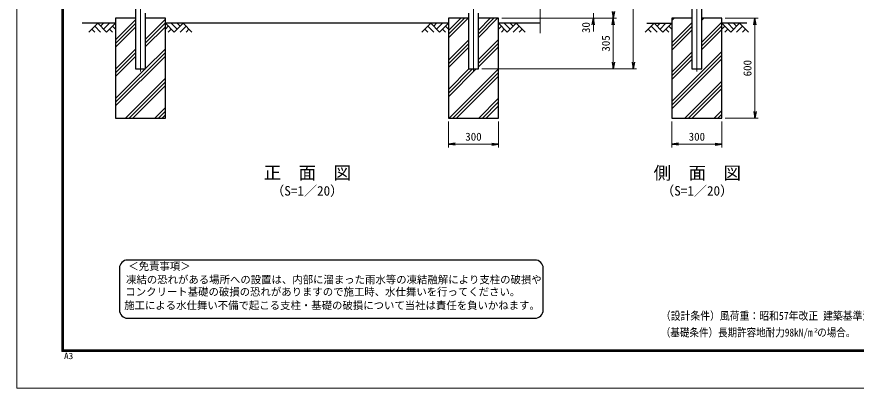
# Model space of a CAD drawing. Units: millimetres, scale not verified. Extents: x -5699 to 5699, y -3329 to 3329.
# Drawn here: x -5699 to -658, y -3329 to -1097 of the extents above; entities that cross this region are included whole.
import ezdxf
from ezdxf.enums import TextEntityAlignment as Align

# ---------------------------------------------------------------- set-up
doc = ezdxf.new("R2010")
doc.units = ezdxf.units.MM
doc.header["$LTSCALE"] = 20
doc.linetypes.add('USER3', pattern=[50.8, 31.75, -6.35, 6.35, -6.35])
doc.layers.add('0-0_24', color=7, linetype='Continuous')
for name, color, linetype, lineweight in [('0-6_23', 2, 'Continuous', 9), ('0-B_0', 7, 'Continuous', 25), ('0-C_D-STR1', 1, 'Continuous', 25), ('0-F_D-BMK', 2, 'USER3', 13), ('1-0_D-STR-DIM', 7, 'Continuous', 13), ('1-2_D-DCR-HCH', 7, 'Continuous', 13), ('1-3_D-STR4', 7, 'Continuous', 25), ('1-4_D-BGD', 7, 'Continuous', 25), ('1-6_D-TTL-TXT', 7, 'Continuous', 25)]:
    doc.layers.add(name, color=color, linetype=linetype, lineweight=lineweight)
doc.styles.add('ＭＳ ゴシック', font='')
doc.styles.get('ＭＳ ゴシック').set_extended_font_data('MS Gothic')

# ---------------------------------------------------------------- blocks, each defined once
blk = doc.blocks.new('_OPEN')
at = {"layer": '0-B_0'}
blk.add_line((-20, 3.33), (0, 0), dxfattribs=at)
blk.add_lwpolyline([(-20, -3.33), (0, 0), (-20, 0)], dxfattribs=at)

msp = doc.modelspace()

# ---------------------------------------------------------------- linework, layer by layer
at = {"layer": '0-6_23'}
for points in [[(-5698.58, 2610.62), (2701.42, 2610.62), (2701.42, -3329.38), (-5698.58, -3329.38)], [(-5428.58, 2390.62), (2431.42, 2390.62), (2431.42, -3109.38), (-5428.58, -3109.38)], [(-5426.08, 2388.12), (2428.92, 2388.12), (2428.92, -3106.88), (-5426.08, -3106.88)], [(-5423.58, 2385.62), (2426.42, 2385.62), (2426.42, -3104.38), (-5423.58, -3104.38)], [(-5421.08, 2383.12), (2423.92, 2383.12), (2423.92, -3101.88), (-5421.08, -3101.88)], [(-5418.58, 2380.62), (2421.42, 2380.62), (2421.42, -3099.38), (-5418.58, -3099.38)]]:
    msp.add_lwpolyline(points, close=True, dxfattribs=at)
at = {"layer": '0-C_D-STR1'}
for points in [[(-4986.73, 1410.59), (-4986.73, -1410.41), (-4926.23, -1410.41), (-4926.23, -1075.41)], [(-1645.23, 1410.59), (-1645.23, -1410.41), (-1584.73, -1410.41), (-1584.73, 1410.59)], [(-2986.73, -1075.41), (-2986.73, -1410.41), (-2926.23, -1410.41), (-2926.23, -1075.41)]]:
    msp.add_lwpolyline(points, dxfattribs=at)
at = {"layer": '0-F_D-BMK'}
for p, q in [((-4956.48, -1425.41), (-4956.48, 1434.59)), ((-2956.48, -1425.41), (-2956.48, 1434.59)), ((-1614.98, -1425.41), (-1614.98, 1434.59))]:
    msp.add_line(p, q, dxfattribs=at)
at = {"layer": '1-0_D-STR-DIM'}
for p, q in [((-1996.48, 1379.59), (-1996.48, -1370.41)), ((-2556.48, 133.94), (-2556.48, -1195.41)), ((-2786.48, -1105.41), (-2216.48, -1105.41)), ((-2786.48, -1105.41), (-2096.48, -1105.41)), ((-2786.48, -1105.41), (-2096.48, -1105.41)), ((-2236.48, -1075.41), (-2236.48, -1105.41)), ((-1444.98, -1105.41), (-1245.96, -1105.41)), ((-2236.48, -1145.41), (-2236.48, -1185.41)), ((-2116.48, -1145.41), (-2116.48, -1370.41)), ((-1265.96, -1665.41), (-1265.96, -1145.41)), ((-2906.23, -1410.41), (-1976.48, -1410.41)), ((-2906.23, -1410.41), (-2096.48, -1410.41)), ((-1444.98, -1705.41), (-1245.96, -1705.41)), ((-3106.48, -1725.41), (-3106.48, -1882.72)), ((-2806.48, -1725.41), (-2806.48, -1882.72)), ((-1764.98, -1725.41), (-1764.98, -1882.72)), ((-1464.98, -1725.41), (-1464.98, -1882.72)), ((-3066.48, -1862.72), (-2846.48, -1862.72)), ((-1724.98, -1862.72), (-1504.98, -1862.72))]:
    msp.add_line(p, q, dxfattribs=at)
at = {"layer": '1-2_D-DCR-HCH'}
for p, q in [((-3106.48, -1223.93), (-2987.95, -1105.41)), ((-3106.48, -1201.84), (-3010.05, -1105.41)), ((-3106.48, -1179.74), (-3032.15, -1105.41)), ((-2926.23, -1220.46), (-2811.17, -1105.41)), ((-2926.23, -1198.36), (-2833.27, -1105.41)), ((-2926.23, -1176.27), (-2855.37, -1105.41)), ((-1764.98, -1119.87), (-1750.51, -1105.41)), ((-1584.73, -1116.39), (-1573.74, -1105.41)), ((-5212.9, -1135.41), (-5266.11, -1188.62)), ((-5230.64, -1153.14), (-5195, -1188.62)), ((-5212.9, -1135.41), (-5159.69, -1188.62)), ((-5195.17, -1153.14), (-5177.43, -1135.41)), ((-5177.43, -1170.88), (-5141.95, -1135.41)), ((-5159.69, -1188.62), (-5106.48, -1135.41)), ((-5124.22, -1153.14), (-5106.48, -1170.8)), ((-5106.48, -1235.2), (-4986.73, -1115.45)), ((-5106.48, -1257.29), (-4986.73, -1137.54)), ((-4926.23, -1231.72), (-4806.48, -1111.97)), ((-4926.23, -1253.82), (-4806.48, -1134.07)), ((-4926.23, -1275.92), (-4806.48, -1156.17)), ((-4753.27, -1188.62), (-4806.48, -1135.41)), ((-4788.74, -1153.14), (-4806.48, -1170.8)), ((-4735.53, -1170.88), (-4771, -1135.41)), ((-4700.05, -1135.41), (-4753.27, -1188.62)), ((-4717.7, -1153.24), (-4735.53, -1135.41)), ((-4682.32, -1153.14), (-4717.95, -1188.62)), ((-4700.05, -1135.41), (-4646.84, -1188.62)), ((-3212.9, -1135.41), (-3266.11, -1188.62)), ((-3230.64, -1153.14), (-3195, -1188.62)), ((-3212.9, -1135.41), (-3159.69, -1188.62)), ((-3195.17, -1153.14), (-3177.43, -1135.41)), ((-3177.43, -1170.88), (-3141.95, -1135.41)), ((-3159.69, -1188.62), (-3106.48, -1135.41)), ((-3124.22, -1153.14), (-3106.48, -1170.8)), ((-2753.27, -1188.62), (-2806.48, -1135.41)), ((-2788.74, -1153.14), (-2806.48, -1170.8)), ((-2735.53, -1170.88), (-2771, -1135.41)), ((-2700.05, -1135.41), (-2753.27, -1188.62)), ((-2717.7, -1153.24), (-2735.53, -1135.41)), ((-2682.32, -1153.14), (-2717.95, -1188.62)), ((-2700.05, -1135.41), (-2646.84, -1188.62)), ((-1871.4, -1135.41), (-1924.61, -1188.62)), ((-1889.14, -1153.14), (-1853.5, -1188.62)), ((-1871.4, -1135.41), (-1818.19, -1188.62)), ((-1853.66, -1153.14), (-1835.93, -1135.41)), ((-1835.93, -1170.88), (-1800.45, -1135.41)), ((-1818.19, -1188.62), (-1764.98, -1135.41)), ((-1782.71, -1153.14), (-1764.98, -1170.8)), ((-1764.98, -1252.45), (-1645.23, -1132.7)), ((-1764.98, -1274.55), (-1645.23, -1154.8)), ((-1584.73, -1248.98), (-1464.98, -1129.23)), ((-1584.73, -1271.07), (-1464.98, -1151.32)), ((-1411.76, -1188.62), (-1464.98, -1135.41)), ((-1447.24, -1153.14), (-1464.98, -1170.8)), ((-1394.03, -1170.88), (-1429.5, -1135.41)), ((-1358.55, -1135.41), (-1411.76, -1188.62)), ((-1376.2, -1153.24), (-1394.03, -1135.41)), ((-1340.81, -1153.14), (-1376.45, -1188.62)), ((-1358.55, -1135.41), (-1305.34, -1188.62)), ((-5248.38, -1170.88), (-5230.56, -1188.62)), ((-5141.95, -1170.88), (-5124.13, -1188.62)), ((-5106.48, -1279.39), (-4986.73, -1159.64)), ((-4771, -1170.88), (-4788.82, -1188.62)), ((-4664.58, -1170.88), (-4682.4, -1188.62)), ((-3248.38, -1170.88), (-3230.56, -1188.62)), ((-3141.95, -1170.88), (-3124.13, -1188.62)), ((-2771, -1170.88), (-2788.82, -1188.62)), ((-2664.58, -1170.88), (-2682.4, -1188.62)), ((-1906.87, -1170.88), (-1889.06, -1188.62)), ((-1800.45, -1170.88), (-1782.63, -1188.62)), ((-1764.98, -1296.64), (-1645.23, -1176.89)), ((-1584.73, -1293.17), (-1464.98, -1173.42)), ((-1429.5, -1170.88), (-1447.32, -1188.62)), ((-1323.08, -1170.88), (-1340.9, -1188.62)), ((-3106.48, -1356.52), (-2986.73, -1236.77)), ((-3106.48, -1378.61), (-2986.73, -1258.86)), ((-2926.23, -1353.04), (-2806.48, -1233.29)), ((-2926.23, -1375.14), (-2806.48, -1255.39)), ((-5106.48, -1411.97), (-4986.73, -1292.22)), ((-4926.23, -1408.5), (-4806.48, -1288.75)), ((-3106.48, -1400.71), (-2986.73, -1280.96)), ((-2926.23, -1397.24), (-2806.48, -1277.49)), ((-1764.98, -1606), (-1464.98, -1306)), ((-1764.98, -1429.23), (-1645.23, -1309.48)), ((-5106.48, -1610.85), (-4806.48, -1310.85)), ((-5106.48, -1434.07), (-4986.73, -1314.32)), ((-5106.48, -1632.94), (-4806.48, -1332.94)), ((-5106.48, -1456.17), (-4986.73, -1336.42)), ((-1764.98, -1628.1), (-1464.98, -1328.1)), ((-1764.98, -1451.32), (-1645.23, -1331.57)), ((-1764.98, -1650.2), (-1464.98, -1350.2)), ((-1764.98, -1473.42), (-1645.23, -1353.67)), ((-5106.48, -1588.75), (-4928.14, -1410.41)), ((-3106.48, -1577.49), (-2939.4, -1410.41)), ((-3106.48, -1555.39), (-2961.49, -1410.41)), ((-3106.48, -1533.29), (-2983.59, -1410.41)), ((-3101.82, -1705.41), (-2806.48, -1410.07)), ((-3079.72, -1705.41), (-2806.48, -1432.17)), ((-3057.62, -1705.41), (-2806.48, -1454.26)), ((-5046.36, -1705.41), (-4806.48, -1465.53)), ((-5024.26, -1705.41), (-4806.48, -1487.62)), ((-5002.16, -1705.41), (-4806.48, -1509.72)), ((-1687.6, -1705.41), (-1464.98, -1482.78)), ((-1665.5, -1705.41), (-1464.98, -1504.88)), ((-1643.41, -1705.41), (-1464.98, -1526.97)), ((-2925.04, -1705.41), (-2806.48, -1586.85)), ((-2902.94, -1705.41), (-2806.48, -1608.94)), ((-4869.58, -1705.41), (-4806.48, -1642.3)), ((-2880.84, -1705.41), (-2806.48, -1631.04)), ((-1510.82, -1705.41), (-1464.98, -1659.56)), ((-4847.48, -1705.41), (-4806.48, -1664.4)), ((-4825.39, -1705.41), (-4806.48, -1686.5)), ((-1488.73, -1705.41), (-1464.98, -1681.65)), ((-1466.63, -1705.41), (-1464.98, -1703.75))]:
    msp.add_line(p, q, dxfattribs=at)
at = {"layer": '1-3_D-STR4'}
for p, q in [((-4986.73, -1105.41), (-5106.48, -1105.41)), ((-4806.48, -1105.41), (-4926.23, -1105.41)), ((-2806.48, -1105.41), (-2926.23, -1105.41)), ((-1464.98, -1105.41), (-1584.73, -1105.41))]:
    msp.add_line(p, q, dxfattribs=at)
for points in [[(-5106.48, -1105.41), (-5106.48, -1705.41), (-4806.48, -1705.41), (-4806.48, -1105.41)], [(-2986.73, -1105.41), (-3106.48, -1105.41), (-3106.48, -1705.41), (-2806.48, -1705.41), (-2806.48, -1105.41)], [(-1645.23, -1105.41), (-1764.98, -1105.41), (-1764.98, -1705.41), (-1464.98, -1705.41), (-1464.98, -1105.41)]]:
    msp.add_lwpolyline(points, dxfattribs=at)
at = {"layer": '1-4_D-BGD'}
for p, q in [((-5106.48, -1135.41), (-5306.48, -1135.41)), ((-3106.48, -1135.41), (-4806.48, -1135.41)), ((-2556.48, -1135.41), (-2806.48, -1135.41)), ((-1914.98, -1135.41), (-1764.98, -1135.41)), ((-1314.98, -1135.41), (-1464.98, -1135.41))]:
    msp.add_line(p, q, dxfattribs=at)
at = {"layer": '1-6_D-TTL-TXT', "color": 2}
for p, q in [((-2587.17, -2558.7), (-5032.72, -2558.7)), ((-5082.72, -2608.7), (-5082.72, -2858.7)), ((-2537.17, -2858.7), (-2537.17, -2608.7)), ((-5032.72, -2908.7), (-2587.17, -2908.7))]:
    msp.add_line(p, q, dxfattribs=at)
for centre, start, end in [((-5032.72, -2608.7), 90, 180), ((-2587.17, -2608.7), 0, 90), ((-5032.72, -2858.7), 180, 270), ((-2587.17, -2858.7), 270, 0)]:
    msp.add_arc(centre, 50, start, end, dxfattribs=at)

# ---------------------------------------------------------------- block references
at = {"layer": '1-0_D-STR-DIM', "xscale": 2, "yscale": 2}
for p, rotation in [((-2236.48, -1105.41), 90), ((-2116.48, -1105.41), 270), ((-2116.48, -1105.41), 90), ((-1265.96, -1105.41), 90), ((-2116.48, -1410.41), 270), ((-1996.48, -1410.41), 270), ((-1265.96, -1705.41), 270), ((-3106.48, -1862.72), 180), ((-1764.98, -1862.72), 180)]:
    msp.add_blockref('_OPEN', p, dxfattribs=dict(at, rotation=rotation))
for p in [(-2806.48, -1862.72), (-1464.98, -1862.72)]:
    msp.add_blockref('_OPEN', p, dxfattribs=at)

# ---------------------------------------------------------------- texts
at = {"layer": '0-0_24', "style": 'ＭＳ ゴシック'}
for s, height, width, p in [('（設計条件）風荷重：昭和57年改正 建築基準法・同施行令に基づく風圧力に準拠。', 48.11, 0.9, (-1831.03, -2932.98)), ('（基礎条件）長期許容地耐力98kN/m の場合。', 48.11, 0.85, (-1831.03, -3032.98)), ('2', 24.05, 1.5, (-911.54, -3000.4))]:
    msp.add_text(s, height=height, dxfattribs=dict(at, width=width)).set_placement(p, align=Align.BOTTOM_LEFT)
at = {"layer": '0-6_23', "style": 'ＭＳ ゴシック', "width": 1.05}
msp.add_text('A3', height=38.48, dxfattribs=at).set_placement((-5414.67, -3166.19), align=Align.BOTTOM_LEFT)
at = {"layer": '1-0_D-STR-DIM', "style": 'ＭＳ ゴシック'}
for s, p in [('30', (-2242.09, -1194.29)), ('305', (-2123.23, -1306.13)), ('600', (-1272.71, -1454.66))]:
    msp.add_text(s, height=48.09, rotation=90, dxfattribs=at).set_placement(p, align=Align.BOTTOM_LEFT)
for p in [(-3005.35, -1855.97), (-1663.85, -1855.97)]:
    msp.add_text('300', height=48.09, dxfattribs=at).set_placement(p, align=Align.BOTTOM_LEFT)
at = {"layer": '1-6_D-TTL-TXT', "style": 'ＭＳ ゴシック'}
for s, height, p in [('正\u3000面\u3000図', 76.98, (-4216.38, -2095.8)), ('側\u3000面\u3000図', 76.98, (-1874.87, -2097.02)), ('（S=1／20）', 57.77, (-4170.9, -2188.99)), ('（S=1／20）', 57.77, (-1829.39, -2188.99)), ('＜免責事項＞ \u3000\u3000', 45.75, (-5029.02, -2632.88)), ('凍結の恐れがある場所への設置は、内部に溜まった雨水等の凍結融解により支柱の破損や', 45.75, (-5042.54, -2713.38)), ('コンクリート基礎の破損の恐れがありますので施工時、水仕舞いを行ってください。', 45.75, (-5046.65, -2786.8)), ('施工による水仕舞い不備で起こる支柱・基礎の破損について当社は責任を負いかねます。 ', 45.75, (-5053.64, -2868.29))]:
    msp.add_text(s, height=height, dxfattribs=at).set_placement(p, align=Align.BOTTOM_LEFT)

doc.saveas('drawing.dxf')
